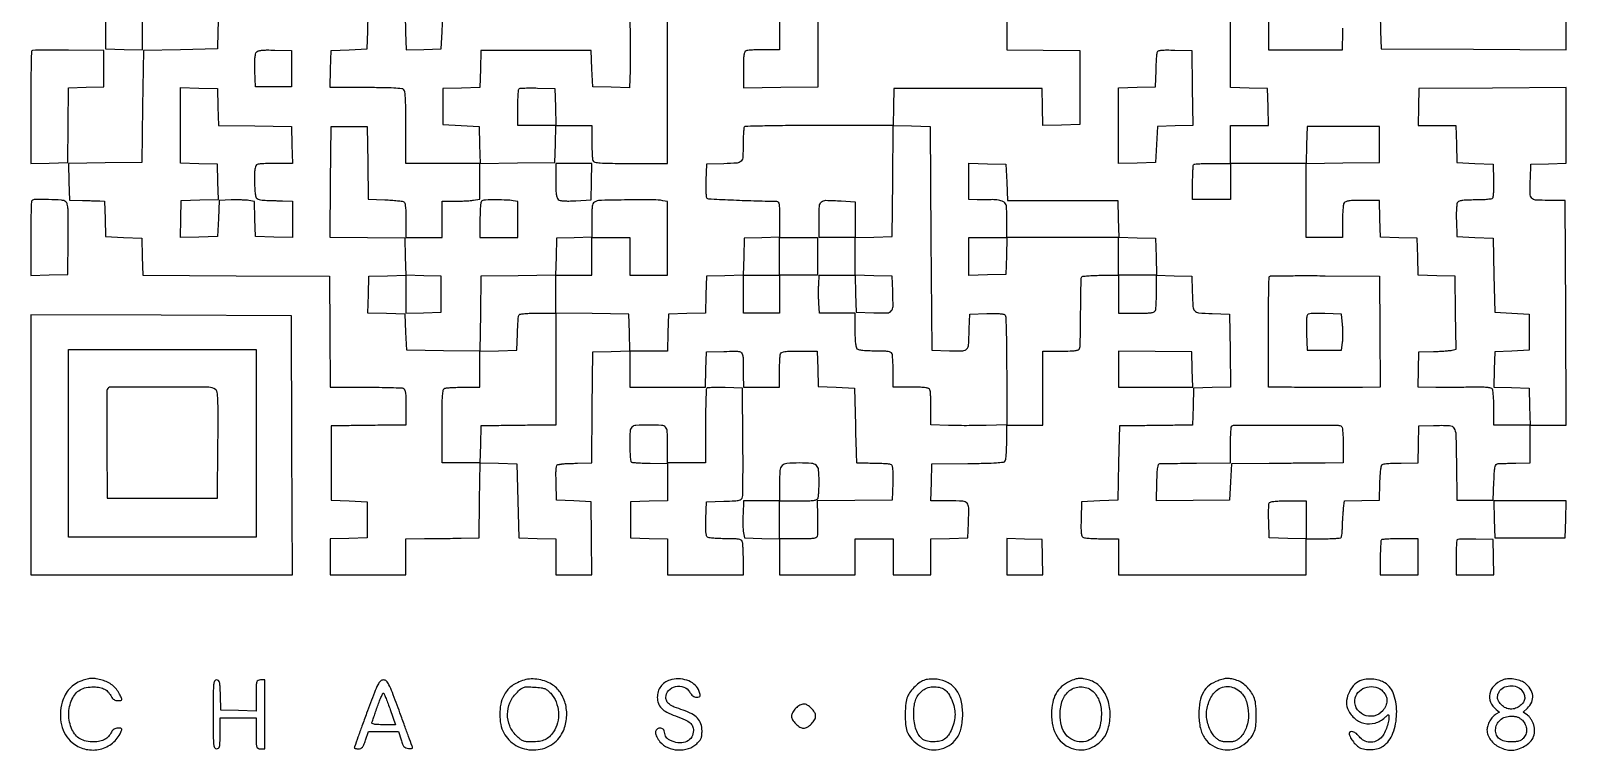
# Model space of a CAD drawing. Extents: x 179 to 1071, y 112 to 1107.
# Drawn here: x 179 to 1071, y 112 to 530 of the extents above; entities that cross this region are included whole.
import ezdxf

# ---------------------------------------------------------------- set-up
doc = ezdxf.new("R2010")
doc.units = 0

msp = doc.modelspace()

# ---------------------------------------------------------------- linework, layer by layer
for points in [[(288.069661, 539.972386), (287.784831, 529.736193), (287.5, 519.5), (266, 519), (244.5, 518.5), (244, 486), (243.5, 453.5), (222.216371, 453.230014), (200.932742, 452.960029), (201.216371, 442.312465), (201.5, 431.6649), (209, 431.490145, -0.001128), (212.070482, 431.411668, -0.001181), (215.094411, 431.320402, -0.001132), (217.70589, 431.229492, -0.005239), (219.215017, 431.157695), (221.930034, 431), (222.215017, 420.75), (222.5, 410.5), (233, 410), (243.5, 409.5), (243.783745, 398.758596), (244.067489, 388.017192), (298.283745, 387.758596), (352.5, 387.5), (352.763853, 355.25), (353.027706, 323), (373.432066, 323, -0.002773), (381.365651, 322.956005, -0.004128), (388.307295, 322.821697, -0.001843), (394.220662, 322.636627, -0.083049), (395.418213, 322.393011, -0.205218), (396.23239, 321.601595, -0.063068), (396.69735, 319.913621, -0.030363), (396.940414, 316.960143, -0.005351), (397, 311.393011), (397, 301), (385.75, 300.925726, 0.000756), (380.680609, 300.884593, 0.000467), (374.720312, 300.821651, 0.000468), (368.83123, 300.748444, 0.000842), (364, 300.675726), (353.5, 300.5), (353.5, 279), (353.5, 257.5), (364, 257), (374.5, 256.5), (374.5, 246), (374.5, 235.5), (363.75, 235.216168), (353, 234.932337), (353, 224.466168), (353, 214), (375, 214), (397, 214), (397, 224.5), (397, 235), (407.75, 235.074274, 0.00076), (412.626468, 235.115378, 0.000454), (418.426563, 235.178349, 0.000454), (424.202906, 235.251555, 0.000788), (429, 235.324274), (439.5, 235.5), (439.769738, 257.334623), (440.039476, 279.169247), (450.769738, 278.834623), (461.5, 278.5), (462, 257), (462.5, 235.5), (473.25, 235.216168), (484, 234.932337), (484, 224.466168), (484, 214), (494.519888, 214), (505.039775, 214), (504.769888, 235.25), (504.5, 256.5), (494.5, 257), (484.5, 257.5), (484.215017, 267.75, -0.005701), (484.131666, 272.833769, -0.025298), (484.267872, 275.81914, -0.042295), (484.592015, 277.593223, -0.313728), (485.215017, 278.11535, 0.009077), (485.779979, 278.176421, 0.006293), (486.416286, 278.265064, 0.006348), (487.025475, 278.365688, 0.012974), (487.5, 278.463035, -0.04467), (488.200358, 278.56102, -0.002025), (490.625618, 278.671865, -0.003374), (493.508206, 278.772433, -0.002409), (496.736147, 278.847686), (504.972294, 279), (505.236147, 311.25), (505.5, 343.5), (516.25, 343.783832), (527, 344.067663), (527, 333.533832), (527, 323), (548.965017, 323), (570.930034, 323), (571.215017, 333.25), (571.5, 343.5), (581.722245, 343.784677, -0.003488), (588.334543, 343.922669, -0.050684), (590.662172, 343.718733, -0.165802), (591.830539, 343.053969, -0.120322), (592.534088, 341.720206, -0.014931), (592.746531, 340.752221, -0.015552), (592.897539, 339.786309, -0.015411), (592.976104, 338.945432, -0.063258), (592.943422, 338.435529, 0.043569), (592.876339, 337.788254, 0.002158), (592.850897, 335.645124, 0.003471), (592.849335, 333.095394, 0.002501), (592.881579, 330.25), (593, 323), (603.5, 323), (614, 323), (614, 331.918213, -0.006277), (614.044331, 335.449196, -0.008159), (614.178303, 338.68135, -0.006338), (614.368222, 341.373807, -0.070946), (614.606989, 342.418213, -0.204941), (615.397244, 343.232062, -0.063222), (617.080782, 343.697172, -0.030449), (620.025624, 343.940347, -0.005378), (625.572006, 344), (635.930034, 344), (636.215017, 333.75), (636.5, 323.5), (647, 323), (657.5, 322.5), (658.050293, 301, 0.000841), (658.275652, 292.738752, 0.001379), (658.497602, 285.742188, 0.000127), (658.715128, 279.48009, 0.161135), (658.800293, 279.25, 0.219759), (659.004028, 279.14801, 0.000855), (661.658524, 279.068939, 0.004077), (664.689429, 279.008572, 0.002526), (668.25, 278.984687, -0.008167), (671.886984, 278.919254, -0.011132), (675.16123, 278.733781, -0.008157), (677.869999, 278.475228, -0.113964), (678.788231, 278.152042, -0.19692), (679.395734, 277.294865, -0.033714), (679.721018, 275.282937, -0.023663), (679.861823, 272.195195, -0.006827), (679.788231, 267.417355), (679.5, 257.5), (657.690244, 257.230331), (635.880488, 256.960662), (636.006297, 248.230331, -0.001028), (636.049627, 244.722803, -0.001214), (636.075747, 241.403597, -0.00106), (636.085061, 238.600628, -0.007638), (636.066053, 237.25, -0.15749), (635.614629, 235.980962, -0.180944), (634.529323, 235.302638, -0.047129), (632.101853, 235.043371, -0.003053), (625, 235), (614, 235), (614, 246), (614, 257), (624.893011, 257, 0.005003), (630.756842, 257.058671, 0.029178), (633.833669, 257.300233, 0.06089), (635.585285, 257.763049, 0.209079), (636.393011, 258.581787, 0.069666), (636.631409, 259.612488, 0.006839), (636.821697, 262.16144, 0.008541), (636.955641, 265.220668, 0.006668), (637, 268.546604, 0.022801), (636.706202, 274.98586, 0.187618), (635.4215, 277.565157, 0.168407), (632.655197, 278.748051, 0.017601), (625.5, 279, 0.018552), (618.197782, 278.72896, 0.18557), (615.483636, 277.447319, 0.176079), (614.251548, 274.643854, 0.016375), (614, 266.964816), (614, 257), (603.579004, 257), (593.158008, 257), (592.823005, 249.25, 0.007765), (592.734797, 246.062893, 0.007918), (592.746507, 242.895313, 0.007738), (592.842825, 240.145131, 0.032318), (593.033015, 238.5), (593.578029, 235.5), (603.789014, 235.215017), (614, 234.930034), (614, 224.465017), (614, 214), (636, 214), (658, 214), (658, 224.5), (658, 235), (669, 235), (680, 235), (680, 224.5), (680, 214), (691, 214), (702, 214), (702, 224.466168), (702, 234.932337), (712.75, 235.216168), (723.5, 235.5), (723.795054, 244, 0.009943), (723.9279, 252.967356, 0.180053), (722.931202, 255.604424, 0.2029), (720.496251, 256.789002, 0.013105), (712.447116, 257), (701.932337, 257), (702.216168, 267.75), (702.5, 278.5), (723.409228, 278.698619, 0.002817), (733.806455, 278.855962, 0.012035), (740.00521, 279.13407, 0.012627), (744.063125, 279.517286, 0.225229), (745.143915, 280.198619, 0.115145), (745.470651, 281.13425, 0.007691), (745.731394, 283.981782, 0.01076), (745.918688, 287.420453, 0.007831), (745.984687, 291.25), (746, 301), (756.5, 301), (767, 301), (767, 322.5), (767, 344), (777.393011, 344, 0.005548), (782.847127, 344.060521, 0.028856), (785.845765, 344.300585, 0.056089), (787.591489, 344.745678, 0.213844), (788.369202, 345.519741, 0.083016), (788.603245, 346.66985, 0.001854), (788.781072, 352.332118, 0.00414), (788.910111, 358.979916, 0.002782), (788.952381, 366.576708, -0.002787), (788.994503, 374.133165, -0.004325), (789.123586, 380.65189, -0.00141), (789.299584, 386.278283, -0.130606), (789.535207, 387.056967, -0.229468), (790.126712, 387.432853, -0.007408), (793.013867, 387.722984, -0.012896), (796.515436, 387.931742, -0.00844), (800.559017, 388), (811, 388), (811, 377), (811, 366), (821.393011, 366, 0.005351), (826.960143, 366.059586, 0.030363), (829.913621, 366.30265, 0.063068), (831.601595, 366.76761, 0.205218), (832.393011, 367.581787, 0.072102), (832.632129, 368.638915, 0.005887), (832.821697, 371.475801, 0.007809), (832.955696, 374.880803, 0.005929), (833, 378.616771), (833, 388.069966), (843.25, 387.784983), (853.5, 387.5), (853.75078, 379, 0.008001), (854.167162, 369.85434, 0.165236), (855.196667, 367.34273, 0.196929), (857.49116, 366.190479, 0.012174), (865.2603, 365.784869), (875.5, 365.5), (875.769789, 344.284032), (876.039577, 323.068065), (865.269789, 322.784032), (854.5, 322.5), (854.216168, 311.75), (853.932337, 301), (843.716168, 300.878498, -0.000018), (839.011865, 300.822715, -0.00001), (833.269749, 300.754941, -0.00001), (827.453221, 300.686515, -0.000016), (822.5, 300.628498), (811.5, 300.5), (811, 279), (810.5, 257.5), (800, 257), (789.5, 256.5), (789.211769, 246.582645, 0.006827), (789.138177, 241.804805, 0.023663), (789.278982, 238.717063, 0.033714), (789.604266, 236.705135, 0.19692), (790.211769, 235.847958, 0.115445), (791.139851, 235.524351, 0.007585), (793.985645, 235.266219, 0.010675), (797.421391, 235.080714, 0.007755), (801.25, 235.015313), (811, 235), (811, 224.5), (811, 214), (865.5, 214), (920, 214), (920, 224.5), (920, 235), (929.940983, 235, 0.00746), (933.786464, 235.057378, 0.011518), (937.105837, 235.233054, 0.00599), (939.864695, 235.476159, 0.233445), (940.372299, 235.793375, 0.10677), (940.574085, 236.362294, 0.00702), (940.773561, 238.103455, 0.009921), (940.942349, 240.203897, 0.007236), (941.049745, 242.543375, -0.005029), (941.157143, 245.132315, -0.003738), (941.325846, 247.988754, -0.003778), (941.525526, 250.681363, -0.008533), (941.726907, 252.716215), (942.216955, 256.932429), (952.358477, 257.216215), (962.5, 257.5), (962.788805, 267.464966, -0.00836), (962.987032, 271.800174, -0.019108), (963.315749, 275.055937, -0.01918), (963.737468, 277.411, -0.199883), (964.288805, 278.199653, -0.117134), (965.171517, 278.504879, -0.006997), (967.998336, 278.747767, -0.010202), (971.406013, 278.922787, -0.007334), (975.216168, 278.984687), (984.932337, 279), (985.216168, 289.75), (985.5, 300.5), (994, 300.795054, -0.017415), (1003.138025, 300.793888, -0.254171), (1005.822906, 299.210822, -0.129025), (1006.89695, 295.525869, -0.003568), (1007.230153, 278.735929), (1007.5, 257.5), (1018, 257.5), (1028.5, 257.5), (1029, 268, -0.004118), (1029.351207, 274.28523, -0.041685), (1029.735515, 276.873959, -0.130105), (1030.396292, 278.114416, -0.189951), (1031.5, 278.643701, -0.010495), (1032.717331, 278.705519, -0.001341), (1035.335938, 278.776415, -0.001569), (1038.444648, 278.842476, -0.001306), (1041.75, 278.893701), (1050, 279), (1050, 290), (1050, 301), (1060.507242, 301), (1071.014483, 301), (1070.757242, 366.25), (1070.5, 431.5), (1060.704844, 431.5, -0.013476), (1053.2306, 431.701484, -0.207462), (1050.977276, 432.826381, -0.175915), (1050.063646, 435.326274, -0.009205), (1050.204946, 444), (1050.5, 452.5), (1060.75, 452.784983), (1071, 453.069966), (1071, 475.04572), (1071, 497.021473), (1028.25, 496.760736), (985.5, 496.5), (985.216168, 485.75), (984.932337, 475), (995.932337, 475), (1006.932337, 475), (1007.216168, 464.25), (1007.5, 453.5), (1018, 453), (1028.5, 452.5), (1028.789648, 443.089648, -0.009691), (1028.832347, 439.340226, -0.014937), (1028.709588, 436.099833, -0.011279), (1028.473519, 433.492501, -0.169739), (1028.083692, 432.683692, -0.163598), (1027.296991, 432.292868, -0.010678), (1024.734505, 431.995848, -0.014619), (1021.603509, 431.792655, -0.010339), (1018.080285, 431.740175, 0.008776), (1013.937273, 431.691414, 0.023347), (1010.988235, 431.466838, 0.02981), (1008.943312, 431.089876, 0.160399), (1007.997382, 430.496845, 0.140218), (1007.559312, 429.500147, 0.015443), (1007.296146, 426.993461, 0.016615), (1007.165014, 423.75674, 0.009537), (1007.211141, 419.850715), (1007.5, 410.5), (1018, 410), (1028.5, 409.5), (1029, 388), (1029.5, 366.5), (1039.5, 366), (1049.5, 365.5), (1049.5, 355), (1049.5, 344.5), (1039.5, 344), (1029.5, 343.5), (1029.215407, 333.285365), (1028.930815, 323.07073), (1039.215407, 322.785365), (1049.5, 322.5), (1049.783832, 311.75), (1050.067663, 301), (1039.533832, 301), (1029, 301), (1028.984687, 310.75, 0.007993), (1028.917412, 314.581548, 0.010939), (1028.726302, 318.026457, 0.007917), (1028.45999, 320.877782, 0.114509), (1028.126581, 321.829429, 0.196609), (1027.220955, 322.472579, 0.032607), (1025.067193, 322.829141, 0.022473), (1021.717902, 323.009962, 0.006044), (1016.391893, 322.99349, -0.001772), (1011.475564, 322.936275, -0.001086), (1005.67828, 322.901944, -0.001088), (999.938622, 322.892906, -0.001939), (995.215017, 322.914061), (984.930034, 323), (985.215017, 333.25), (985.5, 343.5), (994, 343.75078, 0.004883), (997.420749, 343.885152, 0.00568), (1000.669884, 344.081597, 0.005082), (1003.412997, 344.30679, 0.033635), (1004.769818, 344.524806), (1007.039636, 345.048052), (1006.769818, 366.274026), (1006.5, 387.5), (995.783492, 387.783492), (985.066984, 388.066984), (984.783492, 398.783492), (984.5, 409.5), (973.783492, 409.783492), (963.066984, 410.066984), (962.783492, 420.783492), (962.5, 431.5), (952.712919, 431.5, 0.00665), (947.739107, 431.433843, 0.028066), (944.767521, 431.187479, 0.048144), (942.919948, 430.74503, 0.170654), (941.978232, 430, 0.109035), (941.605034, 428.965489, 0.009918), (941.304487, 426.223437, 0.012476), (941.090353, 422.902151, 0.009445), (941.015313, 419.25), (941, 410), (930.5, 410), (920, 410), (920, 431.480112), (920, 452.960225), (941.25, 453.230112), (962.5, 453.5), (962.5, 464), (962.5, 474.5), (941.5, 474.5), (920.5, 474.5), (920.216168, 463.75), (919.932337, 453), (897.966168, 453), (876, 453), (876, 464), (876, 475), (887.033832, 475), (898.067663, 475), (897.783832, 485.75), (897.5, 496.5), (886.75, 496.783832), (876, 497.067663), (876, 518.533832), (876, 540)], [(526.875232, 540), (527.187616, 528.75, -0.004063), (527.286869, 523.695675, -0.00255), (527.324762, 517.783914, -0.002559), (527.302602, 511.963905, -0.004675), (527.215829, 507.216515), (526.931657, 496.93303), (516.215829, 497.216515), (505.5, 497.5), (505, 508), (504.5, 518.5), (472.5, 518.5), (440.5, 518.5), (440.216508, 507.783492), (439.933016, 497.066984), (429.216508, 496.783492), (418.5, 496.5), (418.5, 486), (418.5, 475.5), (429, 475), (439.5, 474.5), (439.783832, 463.75), (440.067663, 453), (418.533832, 453), (397, 453), (397, 473.8, 0.003169), (396.937931, 483.593081, 0.010454), (396.721154, 490.045513, 0.00933), (396.391927, 494.538104, 0.175156), (395.8, 495.8, 0.175197), (394.537589, 496.392044, 0.009311), (390.038418, 496.721201, 0.01044), (383.576319, 496.93795, 0.003163), (373.766168, 497), (352.932337, 497), (353.216168, 507.75), (353.5, 518.5), (364, 519), (374.5, 519.5), (374.785353, 529.783473), (375.070705, 540.066946)], [(746, 539.930034), (746, 529.484905), (746, 519.039775), (767.25, 518.769888), (788.5, 518.5), (788.5, 497), (788.5, 475.5), (777.784171, 475.216515), (767.068343, 474.93303), (766.784171, 485.716515), (766.5, 496.5), (723.5, 496.5), (680.5, 496.5), (680.216168, 485.75), (679.932337, 475), (637.025185, 475, 0.001719), (619.146842, 474.938527, 0.003808), (605.513752, 474.740931, 0.000825), (594.282639, 474.474035, 0.253163), (593.523529, 474.03807, 0.114568), (593.287138, 473.33751, 0.006655), (593.096337, 471.070962, 0.00982), (592.956918, 468.3415, 0.007049), (592.904095, 465.28807, -0.010015), (592.708179, 456.855637, -0.17412), (591.684735, 454.351908, -0.192162), (589.336973, 453.19375, -0.012655), (581.650095, 452.78388), (571.5, 452.5), (571.210352, 443.089648, 0.008055), (571.156654, 439.426942, 0.011889), (571.237748, 436.213125, 0.007219), (571.406881, 433.550798, 0.179583), (571.710352, 432.894746, 0.185337), (572.752469, 432.434798, 0.000748), (585.681974, 431.81845, 0.004015), (599.08223, 431.307527, 0.004237), (612.25, 431.022982, -0.239241), (613.1784, 430.536355, -0.113742), (613.707645, 429.255554, -0.037196), (613.949572, 426.60367, -0.004155), (614, 420.534983), (614, 410.069966), (603.75, 409.784983), (593.5, 409.5), (593.216508, 398.783492), (592.933016, 388.066984), (582.216508, 387.783492), (571.5, 387.5), (571.216508, 376.783492), (570.933016, 366.066984), (560.216508, 365.783492), (549.5, 365.5), (549.216168, 354.75), (548.932337, 344), (538, 344), (527.067663, 344), (526.783832, 354.75), (526.5, 365.5), (505.25, 365.769888), (484, 366.039775), (484, 377.019888), (484, 388), (494.5, 388), (505, 388), (505, 399), (505, 410), (516, 410), (527, 410), (527, 399), (527, 388), (538, 388), (549, 388), (549, 409.420545), (549, 430.841089), (546.25, 431.343703, 0.044651), (540.779086, 431.845856, 0.003405), (525.941763, 431.778726, 0.002128), (510.545629, 431.538662, 0.085755), (507.25, 430.901633, 0.120459), (505.992652, 430.038118, 0.131911), (505.327633, 428.718929, 0.046915), (505.052937, 426.251258, 0.004275), (505, 420.059734), (505, 410.069966), (494.75, 409.784983), (484.5, 409.5), (484.216365, 398.769409), (483.93273, 388.038817), (462.216365, 387.769409), (440.5, 387.5), (440.230442, 365.730169), (439.960885, 343.960338), (418.730442, 344.230169), (397.5, 344.5), (397, 355), (396.5, 365.5), (385.716515, 365.784171), (374.93303, 366.068343), (375.216515, 376.784171), (375.5, 387.5), (386.25, 387.783832), (397, 388.067663), (397, 376.998849), (397, 365.930034), (407.25, 366.215017), (417.5, 366.5), (417.5, 377), (417.5, 387.5), (407.283481, 387.784613), (397.066961, 388.069227), (396.783481, 398.784613), (396.5, 409.5), (374.736173, 409.769541), (352.972345, 410.039082), (353.236173, 442.269541), (353.5, 474.5), (364, 474.5), (374.5, 474.5), (374.769551, 453.365522), (375.039103, 432.231044), (384.769551, 431.835524, -0.006929), (388.587919, 431.627281, -0.009555), (392.008868, 431.327351, -0.00662), (394.846901, 430.985715, -0.106468), (395.75, 430.660985, -0.200997), (396.331606, 429.840721, -0.026002), (396.698973, 427.67557, -0.021483), (396.931155, 424.505891, -0.00754), (397, 419.940983), (397, 410), (407.5, 410), (418, 410), (418, 420.5), (418, 431), (425.25, 431.011006, 0.007384), (428.300722, 431.060694, 0.006558), (431.471875, 431.200855, 0.006596), (434.322224, 431.402079, 0.020037), (436.25, 431.641848), (440, 432.261685), (440, 442.61134), (440, 452.960995), (461.75, 453.230498), (483.5, 453.5), (483.783832, 464.25), (484.067663, 475), (494.533832, 475), (505, 475), (505, 465.581787, 0.005951), (505.044305, 461.859224, 0.007831), (505.178303, 458.465525, 0.005915), (505.367894, 455.638111, 0.07203), (505.606989, 454.581787, 0.258697), (506.662537, 453.696146, 0.030015), (509.835307, 453.275578, 0.015901), (515.485827, 453.049566, 0.002045), (527.606989, 453), (549, 453), (549, 496.5), (549, 540)], [(614, 540), (614, 529.5), (614, 519), (605.081787, 519, 0.006277), (601.550804, 518.955669, 0.008159), (598.31865, 518.821697, 0.006338), (595.626193, 518.631778, 0.070946), (594.581787, 518.393011, 0.205372), (593.767428, 517.600948, 0.062982), (593.302552, 515.9105, 0.030315), (593.059548, 512.952209, 0.005337), (593, 507.373509), (593, 496.960995), (614.75, 497.230498), (636.5, 497.5), (636.5, 518.5), (636.5, 539.5)], [(898, 540), (898, 529.5), (898, 519), (919.5, 519), (941, 519), (941.082025, 521.25, 0.002606), (941.123394, 522.57439, 0.000407), (941.189297, 525.189062, 0.000453), (941.261699, 528.272152, 0.000395), (941.332025, 531.5)]]:
    msp.add_lwpolyline(points, format="xyb")
for points in [[(222.5, 539.5), (222.5, 529.5), (222.5, 519.5), (233.25, 519.216168), (244, 518.932337), (244, 529.446666), (244, 539.960995)], [(396.5, 539.5), (396.785365, 529.215407), (397.07073, 518.930815), (407.285365, 519.215407), (417.5, 519.5), (418, 529.5), (418.5, 539.5)], [(962.929295, 540.066946), (963.214647, 529.783473), (963.5, 519.5), (1017.25, 519.241313), (1071, 518.982626), (1071, 529.45633), (1071, 539.930034)]]:
    msp.add_lwpolyline(points)
for points in [[(179.686388, 518.353055, 0.192916), (179.406462, 517.698734, 0.000584), (179.201626, 508.360438, 0.003206), (179.049454, 497.757662, 0.001985), (179, 485.299502), (179, 452.932337), (189.75, 453.216168), (200.5, 453.5), (200.769405, 475.215231), (201.038811, 496.930462), (211.269405, 497.215231), (221.5, 497.5), (221.5, 508), (221.5, 518.5), (200.936388, 518.769721, 0.003162), (193.00418, 518.823589, 0.005018), (186.21171, 518.758585, 0.001402), (180.323998, 518.626628, 0.192368)], [(330.5, 508), (330.5, 497.5), (320, 497.5), (309.5, 497.5), (309.211141, 506.850715, -0.008898), (309.156589, 511.019073, -0.019663), (309.296615, 514.197242, -0.02258), (309.596888, 516.521045, -0.1305), (310.112128, 517.635106, -0.149751), (311.166788, 518.32726, -0.044369), (313.081903, 518.705126, -0.027023), (316.065714, 518.860698, -0.006919), (320.900987, 518.784391), (330.5, 518.5)], [(853.769404, 496.785197), (854.038809, 475.070395), (843.769404, 474.785197), (833.5, 474.5), (833, 464), (832.5, 453.5), (821.75, 453.216168), (811, 452.932337), (811, 474.932337), (811, 496.932337), (821.75, 497.216168), (832.5, 497.5), (832.766667, 507, -0.004189), (832.90275, 510.732729, -0.005749), (833.091865, 514.087261, -0.003808), (833.3039, 516.89297, -0.066208), (833.499258, 517.786422, -0.248111), (834.176044, 518.400559, -0.038292), (836.022257, 518.725001, -0.025174), (838.972404, 518.863975, -0.006513), (843.732592, 518.786422), (853.5, 518.5)], [(287.783631, 485.76979), (288.067262, 475.03958), (309.283631, 474.76979), (330.5, 474.5), (330.783832, 463.75), (331.067663, 453), (321.615619, 453, 0.00593), (317.880092, 452.955696, 0.007809), (314.475463, 452.821697, 0.005887), (311.638889, 452.632128, 0.0721), (310.581787, 452.393011, 0.190061), (309.785864, 451.663266, 0.071459), (309.315682, 450.197627, 0.035402), (309.070745, 447.679954, 0.006995), (309.015313, 443.143011, 0.009521), (309.086359, 439.729884, 0.012559), (309.288396, 436.624584, 0.010019), (309.571846, 434.061101, 0.108977), (309.923453, 433.089615, 0.138758), (310.563693, 432.515865, 0.042405), (311.787419, 432.040986, 0.037149), (313.366603, 431.702499, 0.026998), (315.158141, 431.553638, -0.000805), (317.228709, 431.490407, -0.000375), (319.913641, 431.40207, -0.000372), (322.73135, 431.30515, -0.00052), (325.25, 431.214023), (331, 431), (331, 420.466168), (331, 409.932337), (320.25, 410.216168), (309.5, 410.5), (309.215446, 420.711169), (308.930891, 430.922339), (305.715446, 431.450124, 0.026056), (304.019177, 431.638483, 0.007556), (301.388287, 431.752679, 0.007575), (298.415821, 431.791671, 0.008023), (295.5, 431.738954), (288.5, 431.5), (288, 421), (287.5, 410.5), (276.715822, 410.215822), (265.931643, 409.931643), (266.215822, 420.715822), (266.5, 431.5), (277.284606, 431.784183), (288.069211, 432.068365), (287.784606, 442.284183), (287.5, 452.5), (276.75, 452.783832), (266, 453.067663), (266, 475.067663), (266, 497.067663), (276.75, 496.783832), (287.5, 496.5)], [(483.783832, 485.75), (484.067663, 475), (473.033832, 475), (462, 475), (462, 485.333333, -0.006317), (462.050668, 489.343898, -0.009512), (462.205463, 492.836713, -0.004898), (462.419778, 495.762931, -0.177451), (462.699448, 496.366114, -0.183378), (463.300668, 496.636532, -0.005301), (466.145783, 496.777033, -0.010046), (469.547259, 496.840477, -0.006672), (473.449448, 496.782781), (483.5, 496.5)], [(702, 409.5), (702.5, 344.5), (712.722245, 344.215323, 0.012089), (720.525487, 344.186732, 0.207027), (722.801979, 345.227472, 0.170037), (723.832102, 347.685433, 0.007628), (724.24922, 357), (724.5, 365.5), (734.417355, 365.788231, -0.006806), (739.198064, 365.862063, -0.023718), (742.281418, 365.721374, -0.033871), (744.287023, 365.396187, -0.199016), (745.136178, 364.788231, -0.132447), (745.461522, 363.710517, -0.001068), (745.710612, 354.715991, -0.00376), (745.897396, 344.357586, -0.002398), (745.966232, 332.308759), (745.994817, 301.117518), (734.091535, 300.808759, -0.003739), (728.798962, 300.711069, -0.002474), (722.719693, 300.674412, -0.00249), (716.811872, 300.697448, -0.004836), (712.094127, 300.784983), (702, 301.069966), (702, 310.453196, 0.005972), (701.955693, 314.162354, 0.007853), (701.821697, 317.544751, 0.005943), (701.632084, 320.362696, 0.071958), (701.393011, 321.418213, 0.205218), (700.601595, 322.23239, 0.063068), (698.913621, 322.69735, 0.030363), (695.960143, 322.940414, 0.005351), (690.393011, 323), (680, 323), (680, 331.918213, 0.006277), (679.955669, 335.449196, 0.008159), (679.821697, 338.68135, 0.006338), (679.631778, 341.373807, 0.070946), (679.393011, 342.418213, 0.195123), (678.642994, 343.220382, 0.068495), (677.105917, 343.690477, 0.033615), (674.449162, 343.937794, 0.006405), (669.593011, 344, -0.009539), (665.62258, 344.075751, -0.019202), (662.499944, 344.315267, -0.020076), (660.177004, 344.678473, -0.148618), (659.2, 345.2, -0.150969), (658.671932, 346.200304, -0.019349), (658.311224, 348.630442, -0.018472), (658.074295, 351.928253, -0.008695), (658, 356.2), (658, 366), (647.588821, 366), (637.177642, 366), (636.838821, 371.75, -0.008521), (636.73075, 374.332966, -0.005363), (636.688317, 377.353125, -0.005383), (636.710439, 380.325789, -0.009826), (636.80226, 382.75), (637.104519, 388), (647.55226, 388), (658, 388), (658, 399), (658, 410), (647.5, 410), (637, 410), (637, 420.383423, -0.012956), (637.205275, 428.304227, -0.208015), (638.372057, 430.647426, -0.181573), (640.955881, 431.55962, -0.009493), (649.89279, 431.212348), (658, 430.743029), (658, 420.337683), (658, 409.932337), (668.75, 410.216168), (679.5, 410.5), (679.763898, 442.783691), (680.027795, 475.067381), (690.763898, 474.783691), (701.5, 474.5)], [(484, 443.122445, 0.007122), (484.069577, 438.238316, 0.025587), (484.317568, 435.131495, 0.039726), (484.749323, 433.108076, 0.148179), (485.458862, 432.034142, 0.127253), (486.582314, 431.505819, 0.028628), (488.695227, 431.231312, 0.022407), (491.65765, 431.150864, 0.008994), (495.708862, 431.295325), (504.5, 431.767256), (504.783832, 442.383628), (505.067663, 453), (494.533832, 453), (484, 453)], [(746, 442), (746.5, 431.5), (778.5, 431.5), (810.5, 431.5), (810.783492, 420.783492), (811.066984, 410.066984), (821.783492, 409.783492), (832.5, 409.5), (832.783832, 398.75), (833.067663, 388), (822.033832, 388), (811, 388), (811, 398.999783), (811, 409.999567), (778.533539, 409.970903), (746.067078, 409.94224), (745.783539, 399.22112), (745.5, 388.5), (734.75, 388.216168), (724, 387.932337), (724, 398.966168), (724, 410), (735, 410), (746, 410), (746, 420.024751, 0.00376), (745.950246, 426.641344, 0.056819), (745.655977, 428.917788, 0.161357), (744.877685, 430.153615, 0.081554), (743.268344, 431.088075, 0.037884), (741.969799, 431.47217, 0.019745), (740.305599, 431.761907, 0.019521), (738.564973, 431.925749, 0.028127), (737.018344, 431.923547, -0.008568), (735.334545, 431.855269, -0.003934), (733.138201, 431.821166, -0.003894), (730.825738, 431.821467, -0.005375), (728.75, 431.860223), (724, 432), (724, 442.533832), (724, 453.067663), (734.75, 452.783832), (745.5, 452.5)], [(876, 442.5), (876, 432), (865, 432), (854, 432), (854, 441.833333, -0.006327), (854.048294, 445.649913, -0.009526), (854.195833, 448.973958, -0.004912), (854.400114, 451.758552, -0.177413), (854.666667, 452.333333, -0.178563), (855.245497, 452.600197, -0.004516), (858.172917, 452.804167, -0.009111), (861.658388, 452.951724, -0.006022), (865.666667, 453), (876, 453)], [(179.666667, 431.333333, 0.189801), (179.3961, 430.711254, 0.001218), (179.195833, 424.585895, 0.004643), (179.048092, 417.538437, 0.002919), (179, 409.299502), (179, 387.932337), (189.75, 388.216168), (200.5, 388.5), (200.754296, 409, 0.002073), (200.852956, 420.948209, 0.01757), (200.686301, 426.317956, 0.038884), (200.252535, 429.311683, 0.180386), (199.313166, 430.75, 0.143383), (196.907412, 431.62949, 0.008995), (189.280927, 431.993331, 0.007458), (181.535771, 432.107706, 0.198873)], [(441.25, 431.328535, 0.247026), (440.654277, 430.634399, 0.027716), (440.291885, 428.516593, 0.021851), (440.065094, 425.298675, 0.006666), (440, 420.416667), (440, 410), (451, 410), (462, 410), (462, 420.420545), (462, 430.841089), (459.25, 431.309809, 0.033857), (455.583372, 431.681896, 0.008101), (449.458616, 431.787514, 0.005225), (443.240675, 431.729009, 0.089572)], [(658.215822, 377.284178), (658.5, 366.5), (668.722245, 366.215323, 0.013848), (676.5543, 366.214168, 0.210395), (678.951391, 367.349379, 0.179386), (679.934656, 369.971409, 0.009619), (679.795054, 379), (679.5, 387.5), (668.715822, 387.784178), (657.931643, 388.068357)], [(962.763853, 355.25), (963.027706, 323), (952.763853, 322.926805, -0.00126), (944.527276, 322.888824, -0.000694), (934.455126, 322.881746, -0.00058), (922.339842, 322.904102, -0.000334), (907.75, 322.957682), (898, 323), (898, 354.833333, -0.002001), (898.049029, 367.086392, -0.003231), (898.199888, 377.515513, -0.000593), (898.402981, 386.698691, -0.192864), (898.680468, 387.347135, -0.194926), (899.328722, 387.621499, -0.000608), (908.434599, 387.750224, -0.003285), (918.778546, 387.815907, -0.002034), (930.930468, 387.763802), (962.5, 387.5)], [(484, 333.5), (484, 301), (472.75, 300.925726, 0.000756), (467.680609, 300.884593, 0.000467), (461.720312, 300.821651, 0.000468), (455.83123, 300.748444, 0.000842), (451, 300.675726), (440.5, 300.5), (440.216168, 289.75), (439.932337, 279), (428.966168, 279), (418, 279), (418, 300.393011, -0.002045), (418.049566, 312.514173, -0.015901), (418.275578, 318.164693, -0.030015), (418.696146, 321.337463, -0.258697), (419.581787, 322.393011, -0.07203), (420.638111, 322.632106, -0.005915), (423.465525, 322.821697, -0.007831), (426.859224, 322.955695, -0.005951), (430.581787, 323), (440, 323), (440, 333.466168), (440, 343.932337), (450.75, 344.216168), (461.5, 344.5), (461.766667, 354, -0.004064), (461.901725, 357.730129, -0.005607), (462.08776, 361.076563, -0.003647), (462.295521, 363.877413, -0.066498), (462.485282, 364.75, -0.255071), (463.161155, 365.348033, -0.027897), (465.2789, 365.709598, -0.021824), (468.515893, 365.935517, -0.00651), (473.468615, 366), (484, 366)], [(920.44275, 364.711405, 0.081149), (920.248444, 363.774362, 0.00524), (920.158923, 360.981301, 0.007536), (920.137209, 357.634347, 0.00554), (920.210159, 353.924983), (920.5, 344.5), (930.5, 344.5), (940.5, 344.5), (941.08534, 348.886315, 0.022863), (941.269448, 350.99849, 0.010307), (941.326793, 353.780045, 0.01018), (941.266834, 356.724741, 0.013684), (941.08534, 359.386315), (940.5, 365.5), (930.732592, 365.786422, 0.006215), (925.820487, 365.869374, 0.027145), (922.9185, 365.724677, 0.046335), (921.158442, 365.373938, 0.232847)], [(223.453816, 321.740243, 0.089548), (223.261817, 320.729866, 0.000598), (223.19019, 311.747155, 0.00234), (223.168607, 301.460077, 0.00149), (223.235201, 289.490243), (223.5, 258.5), (255.5, 258.5), (287.5, 258.5), (287.765726, 289.5, 0.001225), (287.879013, 308.006621, 0.012082), (287.71941, 315.793845, 0.024457), (287.315418, 320.099227, 0.201729), (286.324597, 321.75, 0.157681), (282.495237, 323.016106, 0.001671), (254.221233, 323.106234, 0.001077), (225.335041, 323.03952, 0.309316)], [(571.699448, 322.366114, 0.189293), (571.415787, 321.715674, 0.001337), (571.205463, 315.605463, 0.004867), (571.050466, 308.561556, 0.003067), (571, 300.333333), (571, 279), (560, 279), (549, 279), (549, 289.393011, 0.010922), (548.826317, 297.343494, 0.180645), (547.808678, 299.74294, 0.192687), (545.492344, 300.809561, 0.012707), (538, 301, 0.012271), (530.531838, 300.816682, 0.186749), (528.210179, 299.784543, 0.185778), (527.18196, 297.456198, 0.012122), (527, 289.952028, 0.008759), (527.066748, 286.142082, 0.013338), (527.270813, 282.839398, 0.007889), (527.554801, 280.122804, 0.228161), (527.921915, 279.548259, 0.11948), (528.628529, 279.317429, 0.004153), (531.533455, 279.114902, 0.007538), (534.993522, 278.954844, 0.005174), (538.921915, 278.873109), (549, 278.767734), (549, 267.917699), (549, 257.067663), (538.25, 256.783832), (527.5, 256.5), (527.5, 246), (527.5, 235.5), (538.25, 235.216168), (549, 234.932337), (549, 224.466168), (549, 214), (571, 214), (593, 214), (593, 222.918213, 0.006277), (592.955669, 226.449196, 0.008159), (592.821697, 229.68135, 0.006338), (592.631778, 232.373807, 0.070946), (592.393011, 233.418213, 0.194682), (591.644645, 234.219983, 0.068336), (590.110608, 234.692539, 0.033702), (587.463534, 234.944731, 0.006483), (582.643011, 235.015313, -0.008261), (579.047029, 235.080753, -0.011234), (575.807342, 235.266219, -0.008287), (573.127797, 235.524864, -0.113628), (572.211769, 235.847958, -0.19692), (571.604266, 236.705135, -0.033714), (571.278982, 238.717063, -0.023663), (571.138177, 241.804805, -0.006827), (571.211769, 246.582645), (571.5, 256.5), (581.7397, 256.784869, 0.004083), (588.06668, 257.012609, 0.046151), (590.549236, 257.353301, 0.139541), (591.796848, 258.044483, 0.141875), (592.483723, 259.284869, 0.053051), (592.680444, 260.946326, 0.000974), (592.768219, 269.80868, 0.002393), (592.801002, 280.15148, 0.001596), (592.744023, 292), (592.5, 322.5), (582.449448, 322.782781, 0.006672), (578.547259, 322.840477, 0.010046), (575.145783, 322.777033, 0.005301), (572.300668, 322.636532, 0.183378)], [(940.5, 300.234687, -0.205709), (940.899526, 299.555004, -0.008718), (941.207694, 296.718379, -0.013689), (941.427943, 293.249169, -0.009006), (941.5, 289.249187), (941.5, 278.998375), (931, 278.93878, 0.000384), (925.512826, 278.903423, 0.000114), (917.121875, 278.840998, 0.000114), (907.692912, 278.766548, 0.000123), (898.5, 278.689593), (876.5, 278.5), (876, 268), (875.5, 257.5), (854.215966, 257.230013), (832.931931, 256.960027), (833.215966, 267.730013, -0.005123), (833.423484, 273.395584, -0.028836), (833.739332, 276.406705, -0.060197), (834.221522, 278.068446, -0.276382), (835, 278.63465, -0.019076), (836.11052, 278.691758, -0.000367), (841.860938, 278.763631, -0.000887), (848.572988, 278.83069, -0.000594), (856.25, 278.88465), (876, 279), (876, 289.333333, -0.006022), (876.048276, 293.341612, -0.009111), (876.195833, 296.827083, -0.004516), (876.399803, 299.754503, -0.178563), (876.666667, 300.333333, -0.198958), (878.26812, 300.996512, -0.000342), (908.457896, 300.970528, -0.000409), (938.482982, 300.899539, -0.15893)], [(920, 245.966168), (920, 234.932337), (909.25, 235.216168), (898.5, 235.5), (898.210159, 244.924983, -0.005394), (898.136178, 248.631743, -0.007376), (898.154817, 251.970602, -0.005045), (898.239658, 254.758353, -0.081654), (898.428774, 255.674983, -0.241018), (899.150647, 256.322788, -0.034741), (901.157558, 256.706476, -0.023677), (904.342601, 256.936534, -0.00619), (909.468615, 257), (920, 257)], [(963.666667, 234.333333, 0.177413), (963.400114, 233.758552, 0.004912), (963.195833, 230.973958, 0.009526), (963.048294, 227.649913, 0.006327), (963, 223.833333), (963, 214), (974, 214), (985, 214), (985, 224.5), (985, 235), (974.666667, 235, 0.006022), (970.658388, 234.951724, 0.009111), (967.172917, 234.804167, 0.004516), (964.245497, 234.600197, 0.178563)], [(1007.699448, 234.366114, 0.176241), (1007.420111, 233.767337, 0.005323), (1007.205463, 230.983588, 0.009942), (1007.050687, 227.652202, 0.006636), (1007, 223.833333), (1007, 214), (1018.034983, 214), (1029.069966, 214), (1028.784983, 224.25), (1028.5, 234.5), (1018.449448, 234.782781, 0.006672), (1014.547259, 234.840477, 0.010046), (1011.145783, 234.777033, 0.005301), (1008.300668, 234.636532, 0.183378)], [(208.637261, 152.535187, 0.057676), (204.72916, 150.610258, 0.064923), (201.53463, 147.905553, 0.063266), (199.078649, 144.408098, 0.050779), (197.352637, 140.141084, 0.059627), (196.229766, 133.347274, 0.070354), (196.852516, 126.866052, 0.075212), (199.171795, 121.165672, 0.083881), (203.009552, 116.645416, 0.111378), (210.198479, 112.924093, 0.109105), (218.345612, 112.61049, 0.111121), (225.751711, 115.743571, 0.119225), (230.877814, 121.684259, 0.015274), (231.828826, 123.683291, 0.202254), (231.840321, 124.48271, 0.275919), (231.282699, 124.904518, 0.027299), (229.535184, 125, 0.068064), (228.426246, 124.84834, 0.071281), (227.417521, 124.404921, 0.070605), (226.566214, 123.69157, 0.064862), (225.918144, 122.75, -0.063178), (224.161122, 120.178837, -0.08375), (221.957644, 118.404139, -0.078426), (219.177625, 117.375503, -0.048344), (215.70034, 117.022236, -0.04941), (211.258689, 117.441467, -0.081821), (207.73818, 118.751051, -0.088635), (205.014143, 121.027897, -0.068002), (202.943379, 124.316317, -0.055911), (201.586008, 128.489293, -0.050737), (201.127104, 133, -0.050737), (201.586008, 137.510707, -0.055911), (202.943379, 141.683683, -0.068002), (205.014143, 144.972103, -0.088635), (207.73818, 147.248949, -0.081821), (211.258689, 148.558533, -0.04941), (215.70034, 148.977764, -0.048344), (219.177625, 148.624497, -0.078426), (221.957644, 147.595861, -0.08375), (224.161122, 145.821163, -0.063178), (225.918144, 143.25, 0.064862), (226.566214, 142.30843, 0.070605), (227.417521, 141.595079, 0.071281), (228.426246, 141.15166, 0.068064), (229.535184, 141, 0.02894), (231.315192, 141.103113, 0.304701), (231.841875, 141.553305, 0.179108), (231.7705, 142.417087, 0.010714), (230.595014, 144.79966, 0.05054), (228.759472, 147.596725, 0.053283), (226.428978, 149.914159, 0.053088), (223.653157, 151.693551, 0.049506), (220.5, 152.898572, 0.021741), (217.044767, 153.680771, 0.052492), (214.435385, 153.874913, 0.053939), (211.885418, 153.519736, 0.024073)], [(285, 133, 0.001547), (285.039623, 120.192962, 0.023375), (285.275, 115.75, 0.089188), (285.8551, 113.714064, 0.286287), (287, 113, 0.17273), (288.084603, 113.386209, 0.168559), (288.694444, 114.375, 0.050222), (288.950933, 116.532834, 0.004487), (289, 122), (289, 131), (299.5, 131), (310, 131), (310, 122, 0.003707), (310.044005, 116.064536, 0.064117), (310.319444, 114.15, 0.224677), (311.049189, 113.306062, 0.104331), (312.5, 113), (315, 113), (315, 133), (315, 153), (312.5, 153, 0.104705), (311.049136, 152.692806, 0.224551), (310.319176, 151.846502, 0.063889), (310.043924, 149.925856, 0.003684), (310, 143.965017), (310, 134.930034), (299.75, 135.215017), (289.5, 135.5), (289.211067, 144.25, 0.005091), (288.987129, 149.431657, 0.04962), (288.654154, 151.597702, 0.154511), (288.022548, 152.608971, 0.178333), (286.961067, 153, 0.292447), (285.840289, 152.283157, 0.083947), (285.274513, 150.200368, 0.022857), (285.040206, 145.701619, 0.001583)], [(374.149838, 133.631169, 0.00099), (371.408954, 126.160631, 0.001582), (369.100265, 119.766526, 0.000291), (367.083593, 114.114994, 0.085752), (367, 113.631169, 0.290254), (367.154702, 113.387125, 0.046449), (367.710767, 113.185406, 0.039179), (368.492386, 113.045718, 0.024638), (369.419633, 113, 0.091807), (370.737236, 113.243987, 0.13077), (371.696867, 113.938197, 0.075427), (372.518741, 115.328464, 0.015662), (373.5, 118), (375.160733, 123), (383.904799, 123), (392.648865, 123), (394.11819, 118.25, 0.018065), (395.020852, 115.666385, 0.082363), (395.831847, 114.302953, 0.123726), (396.864268, 113.56021, 0.06555), (398.402738, 113.173062, 0.030064), (399.457453, 113.11446, 0.059991), (400.285537, 113.218046, 0.106456), (400.768047, 113.454942, 0.327891), (400.858979, 113.785304, -0.003397), (400.588144, 114.508573, -0.000029), (398.5492, 120.069309, -0.000103), (396.208927, 126.457066, -0.000066), (393.5, 133.85881, 0.002151), (389.07968, 145.782408, 0.026416), (387.135665, 150.229208, 0.083113), (385.630891, 152.289586, 0.195649), (383.899838, 152.996568, 0.197119), (382.162944, 152.286812, 0.081982), (380.64243, 150.201485, 0.026085), (378.663987, 145.702087, 0.002121)], [(464.759081, 152.629829, 0.027589), (460.822742, 150.916963, 0.054097), (457.955915, 149.064489, 0.059689), (455.735113, 146.773254, 0.041694), (453.799851, 143.735375, 0.071626), (452.072243, 138.864912, 0.049089), (451.487217, 133.019951, 0.049144), (452.052611, 127.182215, 0.072455), (453.764349, 122.334215, 0.143765), (460.876143, 114.994802, 0.131304), (471.090942, 112.337966, 0.132545), (481.196442, 115.137034, 0.147606), (488.030158, 122.562297, 0.08587), (490.264672, 130.347102, 0.084012), (489.780022, 138.492574, 0.089131), (486.724827, 145.622133, 0.115018), (481.572984, 150.510096, 0.050461), (477.438127, 152.402701, 0.050796), (473.017142, 153.423464, 0.05301), (468.671264, 153.508162, 0.067309)], [(550.312913, 152.941135, 0.080547), (547.334595, 151.484172, 0.082539), (544.997996, 149.170751, 0.081382), (543.511675, 146.19532, 0.075359), (543, 142.819687, 0.088251), (543.608695, 139.397884, 0.106604), (545.350877, 136.646628, 0.079342), (548.52517, 134.305149, 0.030305), (553.56257, 132.076098, -0.012766), (559.249276, 129.79459, -0.068394), (562.101231, 128.070876, -0.127114), (563.504011, 126.177735, -0.096506), (564, 123.631935, -0.133743), (562.97818, 119.88019, -0.143813), (560.214221, 117.288151, -0.125869), (556.164289, 116.394312, -0.090894), (551.625882, 117.382957, -0.033425), (549.828634, 118.279238, -0.072763), (548.628001, 119.239664, -0.083088), (547.849581, 120.414844, -0.055517), (547.358856, 121.955719, 0.035778), (546.942194, 123.467567, 0.109162), (546.38187, 124.365459, 0.133612), (545.569189, 124.841373, 0.066126), (544.375, 125, 0.201516), (542.659605, 124.279376, 0.202821), (541.97951, 122.55247, 0.114594), (542.648681, 119.966731, 0.054573), (544.573001, 117.095612, 0.115096), (549.064733, 113.736593, 0.090542), (554.995438, 112.333363, 0.08996), (561.074044, 113.113817, 0.111516), (565.985765, 115.986703, 0.033119), (567.558924, 117.664499, 0.076265), (568.438285, 119.149037, 0.070558), (568.870027, 120.900732, 0.025198), (569, 123.478133, 0.082216), (568.33212, 127.512433, 0.104238), (566.407899, 130.752937, 0.086874), (563.027367, 133.343734, 0.042065), (557.985515, 135.454705, -0.016038), (552.892127, 137.282292, -0.065606), (550.027607, 138.875585, -0.115624), (548.535434, 140.640181, -0.11848), (548, 142.868065, -0.189021), (549.571643, 146.876847, -0.151101), (553.621521, 149.215023, -0.145907), (558.394528, 148.899032, -0.176186), (561.79651, 146.006323, 0.040709), (562.668969, 144.727514, 0.060471), (563.64127, 143.784858, 0.070627), (564.67977, 143.206547, 0.091321), (565.75, 143.006323, 0.070043), (567.244323, 143.212407, 0.269108), (567.871214, 143.86133, 0.148078), (567.808514, 145.074203, 0.020467), (566.845874, 147.438924, 0.122509), (564.314661, 150.625166, 0.083793), (560.214882, 152.803882, 0.076964), (555.27177, 153.640433, 0.077212)], [(698.604322, 153.005326, 0.071877), (695.71922, 151.618475, 0.042159), (692.724617, 149.217296, 0.041605), (690.113201, 146.284564, 0.060083), (688.376839, 143.282119, 0.07604), (687.399794, 139.495421, 0.021235), (687.042426, 133.368656, 0.021382), (687.208244, 127.219267, 0.072833), (688.061334, 123.3151, 0.091885), (690.966032, 118.510735, 0.078339), (695.548416, 114.748801, 0.079548), (700.994027, 112.622434, 0.10007), (706.396867, 112.54663, 0.08835), (712.464326, 114.842136, 0.108354), (716.87266, 118.980284, 0.095028), (719.521253, 125.046784, 0.05463), (720.423899, 133, 0.058862), (719.498033, 141.105872, 0.100406), (716.658323, 147.273956, 0.113335), (711.933165, 151.364121, 0.090523), (705.494902, 153.406823, 0.026557), (703.753454, 153.53518, 0.019671), (701.822897, 153.498756, 0.019997), (699.997959, 153.318986, 0.041623)], [(782.5, 152.119269, 0.072233), (777.913059, 149.148703, 0.085313), (774.659506, 145.139049, 0.077576), (772.727802, 139.953904, 0.048566), (772.04947, 133.5, 0.056726), (772.832081, 126.121242, 0.084236), (775.279995, 120.116129, 0.093645), (779.33055, 115.696875, 0.087991), (784.79991, 112.941802, 0.110101), (790.913138, 112.502257, 0.094342), (797.017372, 114.631855, 0.092753), (801.994597, 118.899327, 0.101909), (804.891347, 124.546924, 0.072755), (806.055295, 133.768442, 0.085784), (804.388424, 142.396204, 0.098005), (800.2163, 149.08969, 0.1325), (794.181998, 152.827326, 0.02336), (790.680861, 153.700401, 0.064642), (788.15229, 153.874052, 0.066614), (785.706782, 153.394675, 0.025975)], [(868.740524, 152.570688, 0.077109), (863.673892, 149.824654, 0.10107), (860.215778, 145.871959, 0.086425), (858.243052, 140.380555, 0.043142), (857.605048, 133, 0.054972), (858.481237, 125.054617, 0.095415), (861.117711, 118.987272, 0.108627), (865.526487, 114.845202, 0.08832), (871.603133, 112.54663, 0.10007), (877.005973, 112.622434, 0.079548), (882.451584, 114.748801, 0.078339), (887.033968, 118.510735, 0.091885), (889.938666, 123.3151, 0.072427), (890.794526, 127.216806, 0.022339), (890.955432, 133.249711, 0.022321), (890.577772, 139.270876, 0.07283), (889.581906, 143.127876, 0.058439), (887.765423, 146.338834, 0.047723), (885.140433, 149.290149, 0.048636), (882.070178, 151.630396, 0.068806), (878.931325, 153.019696, 0.021312), (876.020281, 153.721845, 0.059594), (873.93022, 153.878927, 0.056762), (871.805315, 153.541604, 0.017982)], [(952.286247, 152.934225, 0.120215), (948.205957, 150.526152, 0.083803), (945.037814, 146.191335, 0.084164), (943.478058, 141.076512, 0.123187), (944.025313, 136.423724, 0.118601), (947.760758, 130.943886, 0.124969), (953.512941, 127.892499, 0.126471), (959.969138, 127.973386, 0.12313), (965.660128, 131.150432, -0.0061), (967.159073, 132.524583, -0.15446), (967.65942, 132.750003, -0.416219), (967.935146, 132.530649, -0.028221), (967.994423, 131.424314, -0.054994), (967.643224, 128.323381, -0.034256), (966.591898, 124.814897, -0.034538), (965.115426, 121.584202, -0.072044), (963.463184, 119.372275, -0.105157), (960.44785, 117.414537, -0.104378), (956.88854, 116.846312, -0.10684), (953.469306, 117.765307, -0.115185), (950.841879, 120, 0.065575), (949.099685, 121.805334, 0.089518), (947.112988, 122.874402, 0.170283), (945.649203, 122.841873, 0.31242), (945, 121.904292, 0.120809), (945.452121, 120.060374, 0.035918), (946.986241, 117.57331, 0.036736), (948.93907, 115.24518, 0.077154), (950.820704, 113.828364, 0.082927), (954.014966, 112.748789, 0.053205), (957.931607, 112.536558, 0.053619), (961.758476, 113.151437, 0.090756), (964.67667, 114.551973, 0.14756), (970.342887, 122.016229, 0.082798), (972.524311, 133.293017, 0.084884), (970.921315, 144.387222, 0.171116), (965.628006, 151.32417, 0.071268), (962.834091, 152.6318, 0.043866), (959.274486, 153.38222, 0.043254), (955.558879, 153.507273, 0.060341)], [(1034.000513, 152.92772, 0.098627), (1029.075228, 149.604297, 0.142407), (1026.582389, 145.015872, 0.155847), (1027.046614, 140.115023, 0.12445), (1030.280295, 135.872555), (1032.32651, 134.24511), (1030.173605, 133.092911, 0.094254), (1028.357864, 131.626546, 0.046585), (1026.652458, 129.188528, 0.04634), (1025.408462, 126.437504, 0.083207), (1025, 124, 0.088716), (1025.522833, 121.07652, 0.068863), (1027.050794, 118.221827, 0.065174), (1029.397452, 115.748459, 0.063919), (1032.316317, 113.943379, 0.035323), (1035.978499, 112.583406, 0.071839), (1039.01153, 112.151272, 0.071495), (1042.05232, 112.594234, 0.034693), (1045.740926, 113.969008, 0.070477), (1049.402922, 116.299932, 0.102005), (1051.746908, 119.320569, 0.10609), (1052.649934, 122.928773, 0.081414), (1052.127324, 126.969367, 0.038667), (1051.479795, 128.646837, 0.0328), (1050.550137, 130.30392, 0.034109), (1049.487993, 131.715599, 0.069494), (1048.445803, 132.627468), (1045.974312, 134.246851), (1048.446712, 136.538195, 0.101954), (1050.96004, 140.057361, 0.130976), (1051.577565, 143.970793, 0.123484), (1050.165086, 147.844042, 0.084837), (1046.913425, 151.233302, 0.079068), (1044.164993, 152.660809, 0.047725), (1040.579919, 153.48456, 0.047924), (1036.932361, 153.611175, 0.084172)], [(387.844828, 135.75), (390.962173, 127), (383.874098, 127, -0.008526), (380.456668, 127.058279, -0.03798), (378.46373, 127.278446, -0.088351), (377.439698, 127.666462, -0.357484), (377.229526, 128.25, 0.001996), (377.522927, 129.087539, 0.000125), (378.378033, 131.562116, 0.000185), (379.395061, 134.511193, 0.000137), (380.516546, 137.769968, -0.009643), (381.656252, 140.887763, -0.017467), (382.72562, 143.384455, -0.013648), (383.653114, 145.22446, -0.521014), (384.043774, 145.269968, -0.083665), (384.422743, 144.664412, -0.003092), (385.442364, 142.155866, -0.005547), (386.600804, 139.158343, -0.003861)], [(481.082788, 145.233374, -0.086216), (484.21685, 140.203282, -0.079192), (485.590749, 134.259075, -0.079266), (485.048254, 128.187307, -0.086636), (482.636022, 122.787859, -0.05473), (480.315799, 120.046259, -0.081819), (477.723411, 118.288545, -0.072773), (474.477987, 117.329738, -0.03482), (470.132353, 117.014742, -0.020669), (466.957228, 117.13732, -0.077416), (465.021729, 117.599583, -0.078047), (463.326621, 118.626645, -0.021222), (461.012037, 120.752669, -0.100166), (457.286846, 126.368029, -0.098013), (456.000193, 133.034269, -0.09756), (457.348857, 139.713502, -0.098228), (461.128602, 145.363896, -0.018406), (463.697652, 147.750455, -0.098985), (465.350887, 148.6849, -0.084096), (467.35437, 148.986326, -0.011281), (471.630795, 148.810774, -0.013206), (475.474667, 148.463888, -0.061429), (477.634303, 147.937414, -0.08336), (479.273161, 146.981236, -0.03679)], [(709.885708, 147.3675, -0.094233), (712.160197, 145.030633, -0.046083), (714.130844, 141.352528, -0.044302), (715.497181, 137.104801, -0.055724), (715.956076, 133, -0.055724), (715.497181, 128.895199, -0.044302), (714.130844, 124.647472, -0.046083), (712.160197, 120.969367, -0.094233), (709.885708, 118.6325, -0.099708), (707.230354, 117.471276, -0.050083), (703.578695, 117.055341, -0.050201), (699.944453, 117.372264, -0.106326), (697.352869, 118.465394, -0.092392), (695.123773, 120.738954, -0.058742), (693.427145, 124.046867, -0.051075), (692.357102, 128.160107, -0.03813), (692, 132.836029, -0.024184), (692.23315, 137.653536, -0.057443), (692.98512, 141.156169, -0.070154), (694.394617, 143.95646, -0.054302), (696.635837, 146.538309, -0.101052), (699.452656, 148.249807, -0.070634), (703.102713, 149.003148, -0.070371), (706.833216, 148.711541, -0.098439)], [(795.486321, 146.8321, -0.069979), (797.860809, 144.356476, -0.060844), (799.595445, 141.205861, -0.054991), (800.648366, 137.428896, -0.040522), (801, 133.097218, -0.060079), (800.206811, 126.519811, -0.095905), (797.847609, 121.392633, -0.116238), (794.140977, 118.162056, -0.12196), (789.447767, 117, -0.109482), (784.332024, 118.133755, -0.118914), (780.350685, 121.306873, -0.102022), (777.845555, 126.390837, -0.063709), (777, 133, -0.039799), (777.349679, 137.386057, -0.055105), (778.398367, 141.186884, -0.061272), (780.131616, 144.346776, -0.070161), (782.513679, 146.8321, -0.088676), (785.50599, 148.426731, -0.078344), (789, 148.977583, -0.078344), (792.49401, 148.426731, -0.088676)], [(881.838591, 146.007563, -0.117417), (885.22875, 140.498302, -0.077873), (886.434678, 133.139833, -0.077392), (885.332113, 125.717487, -0.112829), (882.020672, 120.022129, -0.032959), (880.338419, 118.443779, -0.076284), (878.852738, 117.562531, -0.070683), (877.100819, 117.130143, -0.025216), (874.521867, 117, -0.025726), (871.998004, 117.129945, -0.064488), (870.206878, 117.5525, -0.070541), (868.678317, 118.390187, -0.035822), (867.017351, 119.828803, -0.064408), (865.056947, 122.371728, -0.041248), (863.447276, 125.741162, -0.040305), (862.371622, 129.444777, -0.050566), (862.011154, 133, -0.050566), (862.371622, 136.555223, -0.040305), (863.447276, 140.258838, -0.041248), (865.056947, 143.628272, -0.064408), (867.017351, 146.171197, -0.099081), (870.410828, 148.432918, -0.100689), (874.393656, 149.197497, -0.09956), (878.395057, 148.346693, -0.094637)], [(964.547749, 146.353977, -0.081408), (966.304643, 143.701135, -0.109082), (966.890762, 140.884848, -0.103917), (966.24389, 137.981298, -0.068409), (964.411106, 135.076725, -0.169591), (959.316336, 132.055192, -0.16042), (953.313802, 132.77173, -0.166768), (949.068904, 136.866797, -0.181652), (948.421811, 142.544495, -0.151275), (950.856628, 146.550063, -0.123717), (955.327187, 148.867057, -0.121689), (960.422344, 148.815051, -0.143726)], [(1045.25, 146.886204, -0.082809), (1046.588137, 144.590181, -0.116143), (1046.897385, 142.24645, -0.116971), (1046.1285, 140.02307, -0.084816), (1044.365141, 138.07258, -0.07889), (1041.612147, 136.536053, -0.096953), (1038.711131, 136.072925, -0.099763), (1035.91346, 136.739388, -0.088396), (1033.454545, 138.454545, -0.047406), (1031.86032, 140.383568, -0.10455), (1031.141388, 142.144701, -0.110777), (1031.217408, 143.978844, -0.057393), (1032.065372, 146.122148, -0.150914), (1034.517749, 148.547377, -0.105989), (1038.285491, 149.58638, -0.102589), (1042.253309, 149.000589, -0.132476)], [(623.454545, 136.545455, 0.037888), (622.515253, 135.451898, 0.03471), (621.721023, 134.197727, 0.036522), (621.171988, 132.975261, 0.0875), (621, 132, 0.139429), (621.607738, 129.86299, 0.057878), (623.488252, 127.488252, 0.057878), (625.86299, 125.607738, 0.139429), (628, 125, 0.139429), (630.13701, 125.607738, 0.057878), (632.511748, 127.488252, 0.057878), (634.392262, 129.86299, 0.139429), (635, 132, 0.139429), (634.392262, 134.13701, 0.057878), (632.511748, 136.511748, 0.057878), (630.13701, 138.392262, 0.139429), (628, 139, 0.0875), (627.024739, 138.828012, 0.036522), (625.802273, 138.278977, 0.03471), (624.548102, 137.484747, 0.037888)], [(1045.545455, 129.545455, -0.090355), (1047.26462, 127.060266, -0.095761), (1047.951514, 124.178814, -0.099904), (1047.50611, 121.348151, -0.107962), (1046, 119, -0.065976), (1044.779383, 118.065055, -0.06097), (1043.325, 117.45, -0.047884), (1041.469613, 117.107382, -0.02173), (1039, 117, -0.055728), (1035.076253, 117.43869, -0.110825), (1032.265695, 118.77365, -0.131491), (1030.591895, 120.997813, -0.096208), (1030, 124.045455, -0.107434), (1030.674605, 127.148849, -0.105107), (1032.579331, 129.720288, -0.098475), (1035.483948, 131.412398, -0.082984), (1039, 132, -0.032708), (1041.063279, 131.864886, -0.057058), (1042.724242, 131.45, -0.061499), (1044.162777, 130.69813, -0.045266)]]:
    msp.add_lwpolyline(points, format="xyb", close=True)
for points in [[(636, 399), (636, 388), (625, 388), (614, 388), (614, 377), (614, 366), (603.5, 366), (593, 366), (593, 377), (593, 388), (603.5, 388), (614, 388), (614, 399), (614, 410), (625, 410), (636, 410)], [(179, 289.506286), (179, 214), (255.006326, 214), (331.012652, 214), (330.756326, 289.25), (330.5, 364.5), (254.75, 364.756286), (179, 365.012572)], [(310, 290.5), (310, 236), (255.5, 236), (201, 236), (201, 290.5), (201, 345), (255.5, 345), (310, 345)], [(811, 333.519888), (811, 323), (832.534983, 323), (854.069966, 323), (853.784983, 333.25), (853.5, 343.5), (832.25, 343.769888), (811, 344.039775)], [(1029.216168, 246.25), (1029.5, 235.5), (1050, 235.5), (1070.5, 235.5), (1070.783832, 246.25), (1071.067663, 257), (1050, 257), (1028.932337, 257)], [(746, 224.534983), (746, 214), (756.534983, 214), (767.069966, 214), (766.784983, 224.25), (766.5, 234.5), (756.25, 234.784983), (746, 235.069966)]]:
    msp.add_lwpolyline(points, close=True)

doc.saveas('drawing.dxf')
